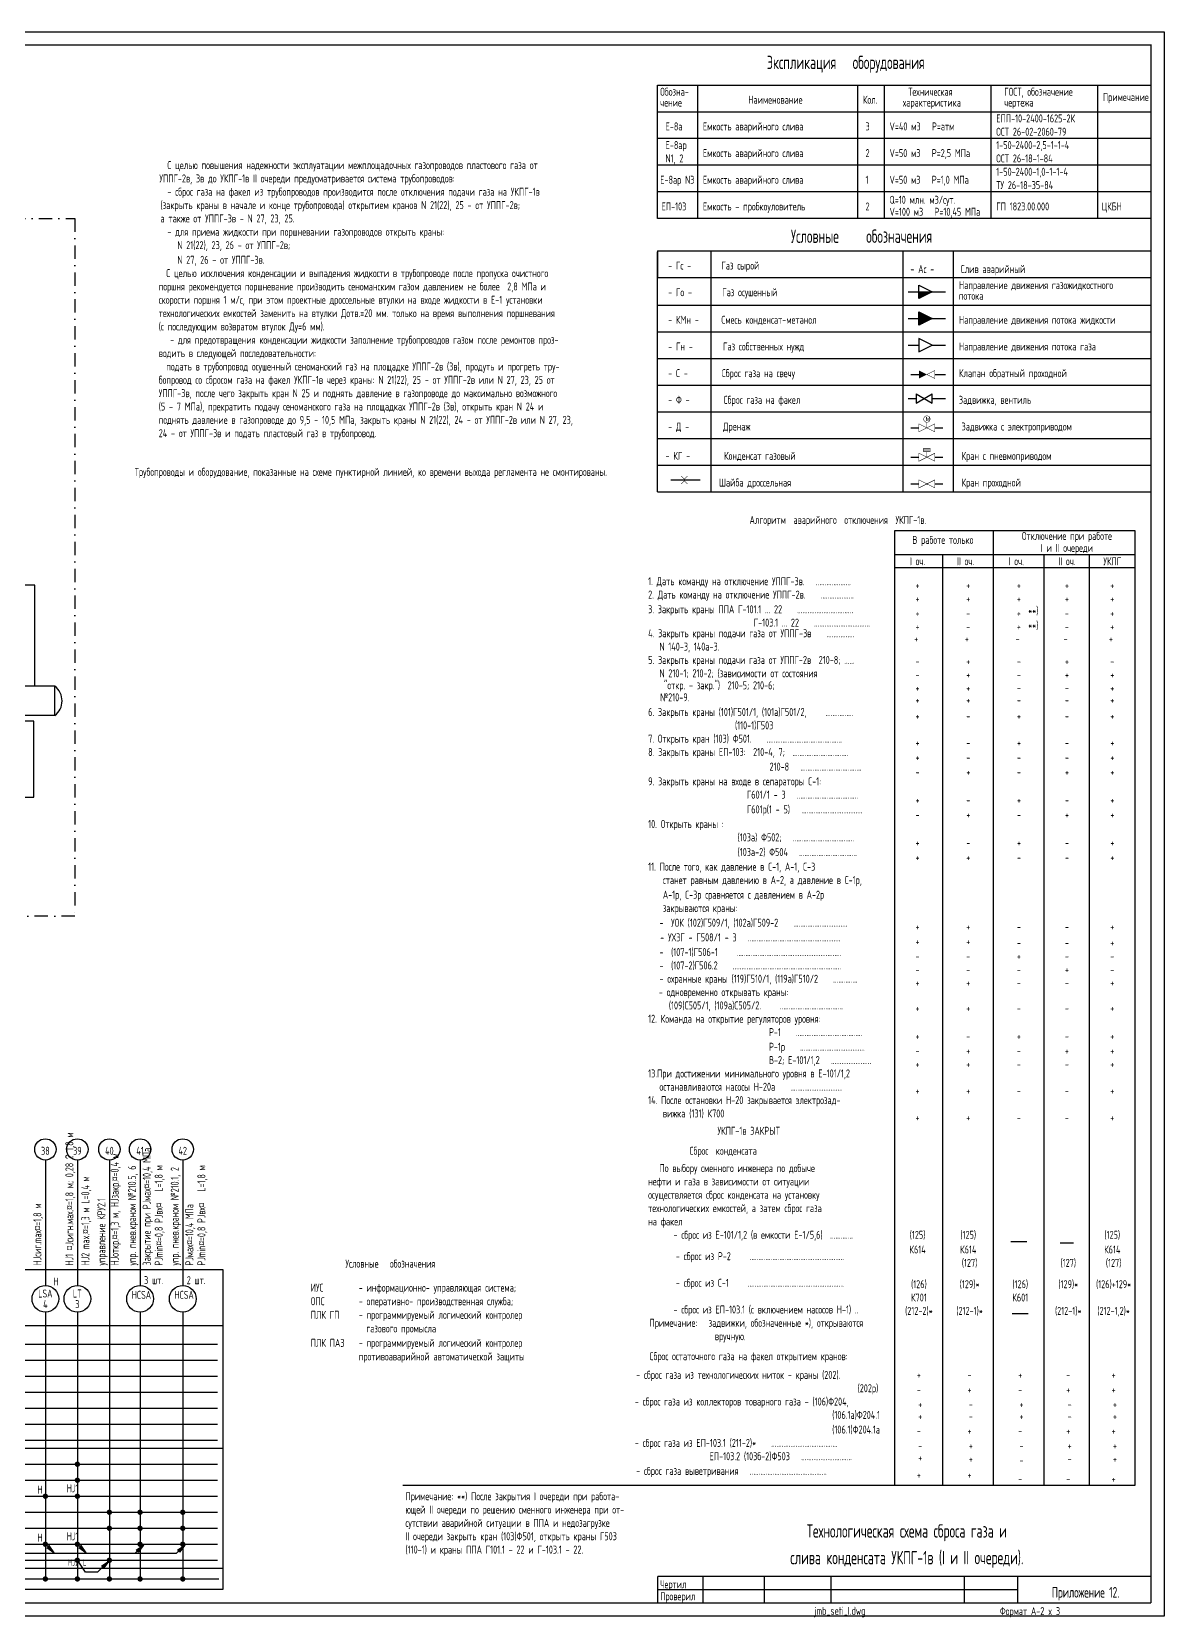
# Model space of a CAD drawing. Extents: x 0 to 1262, y 0 to 594.
# Drawn here: x 837 to 1262, y 0 to 594 of the extents above; entities that cross this region are included whole.
import ezdxf
from ezdxf.enums import TextEntityAlignment as Align

# ---------------------------------------------------------------- set-up
doc = ezdxf.new("R2010")
doc.units = 0
doc.header["$LTSCALE"] = 10
doc.header["$MEASUREMENT"] = 0
for name, pattern in [('DASHDOT', [1, 0.5, -0.25, 0, -0.25]), ('HIDDEN', [9.525, 6.35, -3.175]), ('HIDDEN2', [0.1875, 0.125, -0.0625])]:
    doc.linetypes.add(name, pattern=pattern)
doc.layers.get('0').update_dxf_attribs({"linetype": 'CONTINUOUS'})
doc.layers.add('KIP', color=5, linetype='CONTINUOUS')
doc.styles.add('ESKD', font='eskd_u.shx', dxfattribs={"width": 0.8, "height": 3})

# ---------------------------------------------------------------- blocks, each defined once
blk = doc.blocks.new('A111')
for p, q in [((0, 1.75), (6, -1.75)), ((0, -1.75), (6, 1.75)), ((0, 1.75), (0, -1.75)), ((6, -1.75), (6, 1.75))]:
    blk.add_line(p, q)
blk = doc.blocks.new('A139')
at = {"color": 7}
for p, q in [((5, 0), (0, 2.5)), ((0, 2.5), (0, -2.5)), ((0, -2.5), (5, 0))]:
    blk.add_line(p, q, dxfattribs=at)
blk = doc.blocks.new('*X11')
at = {"color": 0}
for p, q in [((20, 57.12), (20.25, 57.37)), ((20, 56.59), (20.6, 57.2)), ((20, 56.06), (20.96, 57.02)), ((20, 55.53), (21.31, 56.84)), ((20, 55), (21.67, 56.67)), ((20, 54.47), (22.02, 56.49)), ((20, 53.94), (22.37, 56.31)), ((20, 53.41), (22.73, 56.14)), ((20, 52.88), (23.08, 55.96)), ((20.3, 52.65), (23.43, 55.78)), ((21.36, 53.18), (23.79, 55.61)), ((22.42, 53.71), (24.14, 55.43)), ((23.48, 54.24), (24.49, 55.25)), ((24.54, 54.77), (24.85, 55.08))]:
    blk.add_line(p, q, dxfattribs=at)
blk = doc.blocks.new('A142')
at = {"color": 7}
for p, q in [((0, 2.5), (5, 0)), ((0, -2.5), (0, 2.5)), ((5, 0), (0, -2.5))]:
    blk.add_line(p, q, dxfattribs=at)
blk.add_blockref('*X11', (-20, -55), dxfattribs=at)
blk = doc.blocks.new('*X13')
at = {"color": 0}
for p, q in [((20, 52.88), (22.12, 55)), ((20, 53.41), (21.59, 55)), ((20, 53.94), (21.06, 55)), ((20, 54.47), (20.53, 55)), ((20.3, 52.65), (22.65, 55)), ((21.36, 53.18), (23.18, 55)), ((22.42, 53.71), (23.71, 55)), ((23.48, 54.24), (24.24, 55)), ((24.54, 54.77), (24.77, 55))]:
    blk.add_line(p, q, dxfattribs=at)
blk = doc.blocks.new('A143')
at = {"color": 7}
for p, q in [((0, 0), (0, 2.5)), ((0, 2.5), (5, 0)), ((5, 0), (0, -2.5)), ((0, -2.5), (0, 0)), ((0, 0), (5, 0))]:
    blk.add_line(p, q, dxfattribs=at)
blk.add_blockref('*X13', (-20, -55), dxfattribs=at)
blk = doc.blocks.new('b21_16')
at = {"const_width": 0.3}
blk.add_lwpolyline([(0, -2.5), (0, 2.5), (10, -2.5), (10, 2.5)], close=True, dxfattribs=at)
blk.add_lwpolyline([(5, 3.5, -1), (5, 7.5, -1), (5, 3.5, -1)], format="xyb", dxfattribs=at)
blk.add_lwpolyline([(5, 0), (5, 3.5)], dxfattribs=at)
blk.add_text('M', height=2.5).set_placement((4.21, 4.24))
blk = doc.blocks.new('b20_16')
at = {"const_width": 0.3}
blk.add_lwpolyline([(0, -2.5), (0, 2.5), (10, -2.5), (10, 2.5)], close=True, dxfattribs=at)
for points in [[(5, 0), (5, 3.5), (3, 3.5), (3, 5.5), (7, 5.5), (7, 3.5), (5, 3.5)], [(3, 4.5), (7, 4.5)]]:
    blk.add_lwpolyline(points, dxfattribs=at)
blk = doc.blocks.new('b1_16')
at = {"const_width": 0.3}
for points in [[(4.56, -0.22), (0, -2.5), (0, 2.5), (4.56, 0.22)], [(5.46, -0.23), (10, -2.5), (10, 2.5), (5.46, 0.23)]]:
    blk.add_lwpolyline(points, dxfattribs=at)
blk.add_lwpolyline([(5, -0.5, -0.974631), (5, 0.5, -1.026029), (5, -0.5, 1.665502)], format="xyb", dxfattribs=at)
blk = doc.blocks.new('b10_16')
at = {"const_width": 0.3}
blk.add_lwpolyline([(5.04, -0.02), (0, 2.5), (0, -2.5), (5.07, 0.04)], dxfattribs=at)
blk.add_lwpolyline([(5.04, -0.02, 0.1, 5, 0), (10, -0.02, 5, 5, 0)], format="xyseb")
blk = doc.blocks.new('v29')
at = {"const_width": 0.3}
for points in [[(-2, 2.5), (0, 0.5), (2, 2.5)], [(-2, -2.5), (0, -0.5), (2, -2.5)]]:
    blk.add_lwpolyline(points, dxfattribs=at)
blk = doc.blocks.new('*X34')
at = {"color": 0, "linetype": 'Continuous'}
for p, q in [((375.06, 26.99), (375.09, 27.02)), ((375.21, 26.96), (375.31, 27.06)), ((375.36, 26.93), (375.52, 27.1)), ((375.51, 26.91), (375.74, 27.14)), ((375.66, 26.88), (375.96, 27.18)), ((375.81, 26.85), (376.17, 27.22)), ((375.96, 26.82), (376.39, 27.26)), ((376.11, 26.8), (376.61, 27.3)), ((376.26, 26.77), (376.82, 27.34)), ((376.4, 26.74), (377.04, 27.38)), ((376.55, 26.71), (377.26, 27.42)), ((376.7, 26.69), (377.47, 27.46)), ((376.85, 26.66), (377.69, 27.5)), ((377, 26.63), (377.91, 27.54)), ((377.15, 26.6), (378.13, 27.58)), ((377.3, 26.58), (377.97, 27.25)), ((377.45, 26.55), (377.93, 27.03)), ((377.6, 26.52), (377.94, 26.86)), ((377.75, 26.49), (377.98, 26.73)), ((377.9, 26.47), (378.04, 26.61)), ((378.05, 26.44), (378.12, 26.51)), ((378.2, 26.41), (378.21, 26.43))]:
    blk.add_line(p, q, dxfattribs=at)
blk = doc.blocks.new('STR')
at = {"color": 7, "linetype": 'Continuous'}
for p, q in [((0, 0), (3.25, 0.6)), ((3.25, -0.6), (0, 0))]:
    blk.add_line(p, q, dxfattribs=at)
blk.add_arc((3.65, 0), 0.72, 123.55731, 236.44269, dxfattribs=at)
at = {"linetype": 'Continuous'}
blk.add_blockref('*X34', (-375, -27), dxfattribs=at)

msp = doc.modelspace()

# ---------------------------------------------------------------- linework, layer by layer
at = {"linetype": 'Continuous'}
for p, q in [((0, 594), (1261.5, 594)), ((1261.5, 594), (1261.5, 0)), ((1076.5, 426), (1087.5, 426)), ((1160.5, 49), (1160.5, 407)), ((1160.5, 407), (1250.5, 407)), ((1197.5, 49), (1197.5, 407)), ((1250.5, 407), (1250.5, 49)), ((1160.5, 398), (1250.5, 398)), ((1250.5, 393), (1160.5, 393)), ((1178.5, 49), (1178.5, 398)), ((1216.5, 49), (1216.5, 398)), ((1233.5, 49), (1233.5, 398)), ((838.07, 386.5), (813, 386.5)), ((838.07, 348.5), (838.07, 386.5)), ((837.71, 335.5), (690.21, 335.5)), ((837.71, 307), (837.71, 335.5)), ((690.21, 307), (837.71, 307)), ((1250.5, 49), (976, 49)), ((1261.5, 0), (0, 0))]:
    msp.add_line(p, q, dxfattribs=at)
for p, q in [((1071.5, 524), (1071.5, 574)), ((1071.5, 574), (1256.5, 574)), ((1086.5, 574), (1086.5, 524)), ((1146.5, 574), (1146.5, 524)), ((1156.5, 574), (1156.5, 524)), ((1196.5, 574), (1196.5, 524)), ((1236.5, 574), (1236.5, 524)), ((1071.5, 564), (1256.5, 564)), ((1256.5, 554), (1071.5, 554)), ((1256.5, 544), (1071.5, 544)), ((1256.5, 534), (1071.5, 534)), ((1256.5, 524), (1071.5, 524)), ((1071.5, 511.84), (1256.5, 511.84)), ((1071.5, 511.84), (1071.5, 501.84)), ((1071.5, 421.5), (1071.5, 511.5)), ((1091.5, 511.5), (1091.5, 421.5)), ((1163.5, 511.5), (1163.5, 421.5)), ((1182.5, 421.5), (1182.5, 511.5)), ((1071.5, 501.84), (1256.5, 501.84)), ((1165.5, 496.5), (1169.5, 496.5)), ((1174.5, 496.5), (1179.5, 496.5)), ((1071.5, 491.5), (1256.5, 491.5)), ((1071.5, 481.5), (1256.5, 481.5)), ((1165.5, 486.5), (1179.5, 486.5)), ((1165.5, 476.5), (1169.5, 476.5)), ((1174.5, 476.5), (1179.5, 476.5)), ((1071.5, 471.5), (1256.5, 471.5)), ((1166.5, 465.5), (1169.5, 465.5)), ((1175.5, 465.5), (1179.5, 465.5)), ((1071.5, 461.5), (1256.5, 461.5)), ((1165.5, 456.5), (1168.5, 456.5)), ((1174.5, 456.5), (1179.5, 456.5)), ((1071.5, 451.5), (1256.5, 451.5)), ((1071.5, 441.5), (1256.5, 441.5)), ((1166.5, 445.5), (1169.5, 445.5)), ((1175.5, 445.5), (1178.5, 445.5)), ((1166.5, 434.5), (1169.5, 434.5)), ((1175.5, 434.5), (1178.5, 434.5)), ((1071.5, 431.5), (1256.5, 431.5)), ((1166.5, 424.5), (1169.5, 424.5)), ((1175.5, 424.5), (1178.5, 424.5)), ((1071.5, 421.5), (1256.5, 421.5)), ((845.61, 348.65), (820.45, 348.65)), ((845.61, 337.65), (845.61, 348.65)), ((845.61, 337.65), (820.45, 337.65)), ((1204, 140.5), (1210, 140.5)), ((1222.5, 140), (1227.5, 140)), ((1204.5, 113.5), (1210.5, 113.5)), ((1071.5, 10), (1206.5, 10))]:
    msp.add_line(p, q)
at = {"linetype": 'DASHDOT'}
for p, q in [((627.5, 524), (853, 524)), ((853, 524), (853, 262.5)), ((853, 262.5), (649, 262.5))]:
    msp.add_line(p, q, dxfattribs=at)
at = {"linetype": 'Continuous', "const_width": 0.5}
msp.add_lwpolyline([(20, 5), (20, 589), (1256.5, 589), (1256.5, 5)], dxfattribs=at)
at = {"const_width": 0.5}
for points in [[(1071.5, 15), (1256.5, 15)], [(1071.5, 5), (1071.5, 15)], [(1088.5, 15), (1088.5, 5)], [(1111.5, 15), (1111.5, 5)], [(1136.5, 15), (1136.5, 5)], [(1186.5, 15), (1186.5, 5)], [(1206.5, 15), (1206.5, 5)], [(20, 5), (1256.5, 5)]]:
    msp.add_lwpolyline(points, dxfattribs=at)
msp.add_arc((841.28, 343.15), 7, 308.21321, 51.78679)
at = {"layer": 'KIP', "linetype": 'Continuous'}
for p, q in [((842, 171), (842, 124)), ((854, 171), (854, 124)), ((866, 171), (866, 14)), ((877.5, 171), (877.5, 124)), ((893.5, 171), (893.5, 124)), ((508.5, 130), (908.5, 130)), ((908.5, 130), (908.5, 10)), ((842, 114), (842, 14)), ((854, 114), (854, 14)), ((877.5, 114), (877.5, 14)), ((893.5, 114), (893.5, 14)), ((517, 109), (908.5, 109)), ((548.5, 102), (906.5, 102)), ((548.5, 96), (906.5, 96)), ((548.5, 90), (906.5, 90)), ((548.5, 84), (906.5, 84)), ((548.5, 78), (906.5, 78)), ((548.5, 72), (906.5, 72)), ((548.5, 66), (906.5, 66)), ((529.5, 63), (908.5, 63)), ((548.5, 57), (906.5, 57)), ((548.5, 51), (906.5, 51)), ((548.5, 45), (906.5, 45)), ((548.5, 39), (906.5, 39)), ((548.5, 33), (906.5, 33)), ((548.5, 27), (906.5, 27)), ((529.5, 18), (908.5, 18)), ((548.5, 21), (906.5, 21)), ((548.5, 14), (907, 14)), ((908.5, 10), (508.5, 10))]:
    msp.add_line(p, q, dxfattribs=at)
at = {"layer": 'KIP', "linetype": 'HIDDEN'}
for p, q in [((845.5, 23.5), (842, 27)), ((857.5, 23.5), (854, 27)), ((879, 27), (875.5, 23.5)), ((894.5, 27), (891, 23.5)), ((857, 16.5), (854, 21)), ((866, 21), (861.5, 16.5)), ((861.5, 16.5), (857, 16.5))]:
    msp.add_line(p, q, dxfattribs=at)
at = {"layer": 'KIP'}
msp.add_line((891, 23.5), (821, 23.5), dxfattribs=at)
at = {"layer": 'KIP', "const_width": 1}
for points in [[(853.5, 57, 1), (854.5, 57, 1)], [(853.5, 51, 1), (854.5, 51, 1)], [(841.5, 45, 1), (842.5, 45, 1)], [(853.5, 45, 1), (854.5, 45, 1)], [(865.5, 39, 1), (866.5, 39, 1)], [(877, 39, 1), (878, 39, 1)], [(893, 39, 1), (894, 39, 1)], [(865.5, 33, 1), (866.5, 33, 1)], [(877, 33, 1), (878, 33, 1)], [(893, 33, 1), (894, 33, 1)], [(841.5, 27, 1), (842.5, 27, 1)], [(853.5, 27, 1), (854.5, 27, 1)], [(877, 27, 1), (878, 27, 1)], [(893, 27, 1), (894, 27, 1)], [(853.5, 21, 1), (854.5, 21, 1)], [(865.5, 21, 1), (866.5, 21, 1)], [(841.5, 14, 1), (842.5, 14, 1)], [(853.5, 14, 1), (854.5, 14, 1)], [(865.5, 14, 1), (866.5, 14, 1)], [(877, 14, 1), (878, 14, 1)], [(893, 14, 1), (894, 14, 1)]]:
    msp.add_lwpolyline(points, format="xyb", close=True, dxfattribs=at)
at = {"layer": 'KIP', "linetype": 'Continuous'}
for centre, radius in [((842, 175), 4), ((854, 175), 4), ((866, 175), 4), ((877.5, 175), 4), ((893.5, 175), 4), ((842, 119), 5), ((854, 119), 5), ((877.5, 119), 5), ((893.5, 119), 5)]:
    msp.add_circle(centre, radius, dxfattribs=at)

# ---------------------------------------------------------------- block references
for name, p in [('A143', (1169.5, 496.5)), ('A142', (1169.5, 486.5)), ('A139', (1169.5, 476.5)), ('A111', (1168.5, 456.5))]:
    msp.add_blockref(name, p)
at = {"linetype": 'Continuous', "xscale": 0.6, "yscale": 0.6, "zscale": 0.6, "rotation": 180}
msp.add_blockref('b10_16', (1175.5, 465.5), dxfattribs=at)
at = {"linetype": 'Continuous', "xscale": 0.6, "yscale": 0.6, "zscale": 0.6}
for name, p in [('b21_16', (1169.5, 445.5)), ('b20_16', (1169.5, 434.5)), ('v29', (1081.54, 425.95)), ('b1_16', (1169.5, 424.5))]:
    msp.add_blockref(name, p, dxfattribs=at)
at = {"layer": 'KIP', "linetype": 'HIDDEN2'}
for p, rotation in [((845.2, 23.76), 134.4648047547665), ((857.2, 23.76), 134.4648047547665), ((878.74, 26.7), 224.4648047547666), ((894.24, 26.7), 224.4648047547666), ((865.74, 20.7), 224.4648047547666)]:
    msp.add_blockref('STR', p, dxfattribs=dict(at, rotation=rotation))

# ---------------------------------------------------------------- texts
at = {"style": 'ESKD', "width": 0.8}
for s, height, p in [('Экспликация   оборудования', 5, (1112.5, 580)), ('Обозна-', 3, (1072.5, 570)), ('Техническая', 3, (1165.5, 570)), ('ГОСТ, обозначение', 3, (1201.5, 570)), ('Примечание', 3, (1238.5, 568)), ('чение', 3, (1072.5, 565.94)), ('Наименование', 3, (1105.5, 567)), ('Кол.', 3, (1148.5, 567)), ('характеристика', 3, (1163.5, 565.94)), ('чертежа', 3, (1201.5, 565.94)), ('Условные     обозначения', 5, (1121.5, 514.84)), ('Направление движения газожидкостного', 3, (1184.5, 497.5)), ('потока', 3, (1184.5, 493.5)), ('Направление движения потока жидкости', 3, (1184.5, 484.5)), ('Направление движения потока газа', 3, (1184.5, 474.5)), ('Клапан обратный проходной', 3, (1184.5, 464.5)), ('Задвижка, вентиль', 3, (1184.5, 454.5)), ('Задвижка с электроприводом', 3, (1185.5, 444.5)), ('Кран с пневмоприводом', 3, (1185.5, 433.5)), ('Трубопроводы и оборудование, показанные на схеме пунктирной линией, ко времени выхода регламента не смонтированы.', 3, (875.5, 427.5)), ('Шайба дроссельная', 3, (1094.59, 423.5)), ('Кран проходной', 3, (1185.5, 423.5)), ('9. Закрыть краны на входе в сепараторы С-1:', 3, (1068, 311.5)), ('10. Открыть краны :', 3, (1068, 295.5))]:
    msp.add_text(s, height=height, dxfattribs=at).set_placement(p)
at = {"linetype": 'Continuous', "style": 'ESKD', "width": 0.8}
for s, p in [('Е-8а', (1074.5, 557)), ('Емкость аварийного слива', (1088.5, 557)), ('3', (1149.5, 557)), ('V=40 м3   Р=атм', (1158.5, 557)), ('ЕПП-10-2400-1625-2К', (1198.5, 560)), ('Е-8ар', (1074.5, 550)), ('1-50-2400-2,5-1-1-4', (1198.5, 550)), ('ОСТ 26-02-2060-79', (1198.5, 555)), ('N1, 2', (1074.5, 545)), ('Емкость аварийного слива', (1088.5, 547)), ('2', (1149.5, 547)), ('V=50 м3   Р=2,5 МПа', (1158.5, 547)), ('ОСТ 26-18-1-84', (1198.5, 545)), ('   С целью повышения надежности эксплуатации межплощадочных газопроводов пластового газа от ', (883.5, 542.5)), ('1-50-2400-1,0-1-1-4', (1198.5, 540)), ('   УППГ-2в, 3в до УКПГ-1в II очереди предусматривается система трубопроводов:', (880.5, 537.5)), ('   - сброс газа на факел из трубопроводов производится после отключения подачи газа на УКПГ-1в ', (883.5, 532.5)), ('Е-8ар N3', (1072.5, 537)), ('Емкость аварийного слива', (1088.5, 537)), ('1', (1149.5, 537)), ('V=50 м3   Р=1,0 МПа', (1158.5, 537)), ('ТУ 26-18-35-84', (1198.5, 535)), ('    (закрыть краны в начале и конце трубопровода) открытием кранов N 21(22), 25 - от УППГ-2в;', (879.5, 527.5)), ('ЕП-103', (1073, 527)), ('Емкость - пробкоуловитель', (1088.5, 527)), ('2', (1149.5, 527)), ('Q=10 млн. м3/сут.', (1158.5, 529.5)), ('ГП 1823.00.000', (1198.5, 527)), ('ЦКБН', (1238, 527)), ('    а также от УППГ-3в - N 27, 23, 25.', (879.5, 522.5)), ('V=100 м3   Р=10,45 МПа', (1158.5, 525)), ('   - для приема жидкости при поршневании газопроводов открыть краны:', (883.5, 517.5)), ('      N 21(22), 23, 26 - от УППГ-2в; ', (883, 512.5)), ('      N 27, 26 - от УППГ-3в.', (883, 507)), ('- Гс -        Газ сыpой', (1075.5, 504.84)), ('- Ас -       Слив аварийный', (1166.3, 503.53)), ('поршня рекомендуется поршневание производить сеноманским газом давлением не более  2,8 МПа и ', (884.5, 497)), ('  С целью исключения конденсации и выпадения жидкости в трубопроводе после пропуска очистного', (884.5, 502)), ('скорости поршня 1 м/с, при этом проектные дроссельные втулки на входе жидкости в Е-1 установки ', (884.5, 492)), ('- Го -        Газ осушенный', (1075.5, 494.84)), ('технологических емкостей заменить на втулки Дотв.=20 мм. только на время выполнения поршневания', (884.5, 487)), ('- КМн -      Смесь конденсат-метанол', (1075.5, 484.5)), ('(с последующим возвратом втулок Ду=6 мм).', (884.5, 482)), ('   - для предотвращения конденсации жидкости заполнение трубопроводов газом после ремонтов проз-', (884.5, 477)), ('- Гн -        Газ собственных нужд', (1075.5, 474.5)), ('водить в следующей последовательности:', (884.5, 472)), ('  подать в трубопровод осушенный сеноманский газ на площадке УППГ-2в (3в), продуть и прогреть тру-', (884.5, 467)), ('бопровод со сбросом газа на факел УКПГ-1в через краны: N 21(22), 25 - от УППГ-2в или N 27, 23, 25 от', (884.5, 462)), ('- С -         Сбpос газа на свечу', (1075.5, 464.5)), ('УППГ-3в, после чего закрыть кран N 25 и поднять давление в газопроводе до максимально возможного', (884.5, 457)), ('(5 - 7 МПа), прекратить подачу сеноманского газа на площадках УППГ-2в (3в), открыть кран N 24 и', (884.5, 452)), ('- Ф -         Сбpос газа на факел', (1075.5, 454.5)), ('поднять давление в газопроводе до 9,5 - 10,5 МПа, закрыть краны N 21(22), 24 - от УППГ-2в или N 27, 23, ', (884.5, 447)), ('- Д -         Дpенаж', (1075.5, 444.5)), ('24 - от УППГ-3в и подать пластовый газ в трубопровод.', (884.5, 442)), ('- КГ -         Конденсат газовый', (1074.5, 433.5)), ('**)', (1210.47, 375.5)), ('**)', (1210.47, 370)), ('Примечание: **) После закрытия I очереди при работа-', (977, 43.5)), ('сутствии аварийной ситуации в ППА и недозагрузке', (977, 33.5)), ('ющей II очереди по решению сменного инженера при от-', (977, 38.5)), ('II очереди закрыть кран (103)Ф501, открыть краны Г503', (977, 28.5)), ('(110-1) и краны ППА Г101.1 - 22 и Г-103.1 - 22.', (977, 23.5)), ('Чертил', (1072.5, 10.5)), ('Проверил', (1072.5, 6))]:
    msp.add_text(s, height=3, dxfattribs=at).set_placement(p)
at = {"linetype": 'DASHDOT', "style": 'ESKD', "width": 0.8}
for s, p in [('Алгоритм  аварийного  отключения  УКПГ-1в.', (1106, 409.5)), ('1. Дать команду на отключение УППГ-3в.   ....................', (1068, 386.5)), ('2. Дать команду на отключение УППГ-2в.    ...................', (1068, 381.5)), ('3. Закрыть краны ППА Г-101.1 ... 22    ................................', (1067.97, 376)), ('4. Закрыть краны подачи газа от УППГ-3в    ................', (1068, 367)), ('                            Г-103.1 ... 22    ................................', (1067.97, 371)), ('   N 140-3, 140а-3.', (1068, 362)), ('5. Закрыть краны подачи газа от УППГ-2в  210-8; ......', (1068, 357)), ('   N 210-1; 210-2; (зависимости от состояния', (1068, 352)), (' "откр. - закр.")  210-5; 210-6;', (1072.5, 347.5)), ('№210-9.', (1072.5, 343)), ('6. Закрыть краны (101)Г501/1, (101а)Г501/2,     ................', (1068, 337.5)), ('                       (110-1)Г503', (1068, 332.5)), ('7. Открыть кран (103) Ф501.    ...........................................', (1068, 327.5)), ('8. Закрыть краны ЕП-103:  210-4, 7;  ................................', (1068, 322.5)), ('210-8   ...................................', (1113.5, 317)), ('Г601/1 - 3   ...................................', (1105, 306.5)), ('Г601р(1 - 5)   ...................................', (1105, 301)), ('(103а) Ф502;   ...................................', (1101.5, 290.5)), ('(103а-2) Ф504   .................................', (1101.5, 285)), ('11. После того, как давление в С-1, А-1, С-3', (1068, 279.5)), ('станет равным давлению в А-2, а давление в С-1р,', (1073.5, 274.5)), ('А-1р, С-3р сравняется с давлением в А-2р', (1073.5, 269)), ('   -  УОК (102)Г509/1, (102а)Г509-2    ...............................', (1068, 258.5)), ('закрываются краны:', (1073.5, 264)), ('- УХЗГ - Г508/1 - 3   .....................................................', (1072.5, 253)), ('   -  (107-1)Г506-1     ............................................................', (1068, 247.5)), ('   -  (107-2)Г506.2    ..............................................................', (1068, 242.5)), ('   - охранные краны (119)Г510/1, (119а)Г510/2    ..............', (1068, 237.5)), ('- одновременно открывать краны:', (1072, 232.5)), ('   (109)С505/1, (109а)С505/2.     ....................................', (1071.5, 227.5)), ('12. Команда на открытие регуляторов уровня:', (1068, 222.5)), ('              Р-1    ......................................', (1093.5, 217.5)), ('              Р-1р    .....................................', (1093.5, 212)), ('              В-2; Е-101/1,2   .......................', (1093.5, 207)), ('13.При достижении минимального уровня в Е-101/1,2', (1068, 202)), ('   останавливаются насосы Н-20а    ..............................', (1068, 197)), ('14. После остановки Н-20 закрывается электрозад-', (1068, 192)), ('вижка (131) К700', (1073.5, 187)), ('УКПГ-1в ЗАКРЫТ', (1094, 180.5)), ('Сброс  конденсата', (1083.5, 173)), ('   По выбору сменного инженера по добыче', (1068, 166.5)), ('нефти и газа в зависимости от ситуации', (1068, 161.5)), ('осуществляется сброс конденсата на установку', (1068, 156.5)), ('технологических емкостей, а затем сброс газа', (1068, 151.5)), ('на факел', (1068, 146.5)), ('- сброс из Е-101/1,2 (в емкости Е-1/5,6)  .............', (1077.5, 141.5)), ('       - сброс из Р-2     ......................................................', (1068.5, 133.5)), ('       - сброс из С-1     .......................................................', (1068.5, 123.5)), ('- сброс из ЕП-103.1 (с включением насосов Н-1) ..', (1077.5, 113.5)), ('Примечание:   задвижки, обозначенные *), открываются', (1068.5, 108.5)), ('вручную.', (1093, 103.5)), ('Сброс остаточного газа на факел открытием кранов:', (1068.5, 96)), ('- сброс газа из технологических ниток - краны (202).', (1063.5, 89)), ('(202р)', (1146.5, 84)), ('- сброс газа из коллекторов товарного газа - (106)Ф204,', (1063, 79)), ('(106.1а)Ф204.1', (1137, 74)), ('(106.1)Ф204.1а', (1137, 68.5)), ('- сброс газа из ЕП-103.1 (211-2)*    ......................................', (1063, 63.5)), ('ЕП-103.2 (103б-2)Ф503   .............................', (1091, 58.5)), ('- сброс газа выветривания   ............................................', (1063.5, 53))]:
    msp.add_text(s, height=3, dxfattribs=at).set_placement(p)
at = {"linetype": 'Continuous', "style": 'ESKD', "width": 0.8}
for s, height, p in [('В работе только', 3, (1178.5, 402)), ('Отключение при работе', 3, (1225, 403.5)), ('I и II очереди', 3, (1225, 399)), ('I оч.', 3, (1169, 394)), ('II оч.', 3, (1187, 394)), ('I оч.', 3, (1206, 394)), ('II оч.', 3, (1225, 394)), ('УКПГ', 3, (1242, 394)), ('+', 3, (1169, 385)), ('+', 3, (1188, 385)), ('+', 3, (1207, 385)), ('+', 3, (1225, 385)), ('+', 3, (1242, 385)), ('+', 3, (1169, 380)), ('+', 3, (1188, 380)), ('+', 3, (1207, 380)), ('+', 3, (1225, 380)), ('+', 3, (1242, 380)), ('+', 3, (1168.97, 374.5)), ('-', 3, (1187.97, 374.5)), ('+', 3, (1206.97, 374.5)), ('-', 3, (1224.97, 374.5)), ('+', 3, (1241.97, 374.5)), ('+', 3, (1168.97, 369.5)), ('-', 3, (1187.97, 369.5)), ('+', 3, (1206.97, 369.5)), ('-', 3, (1224.97, 369.5)), ('+', 3, (1241.97, 369.5)), ('+', 3, (1168.5, 365)), ('+', 3, (1187.5, 365)), ('-', 3, (1206.5, 365)), ('-', 3, (1224.5, 365)), ('+', 3, (1241.5, 365)), ('-', 3, (1169, 356.5)), ('+', 3, (1188, 356.5)), ('-', 3, (1207, 356.5)), ('+', 3, (1225, 356.5)), ('-', 3, (1242, 356.5)), ('-', 3, (1169, 351.5)), ('+', 3, (1188, 351.5)), ('-', 3, (1207, 351.5)), ('+', 3, (1225, 351.5)), ('+', 3, (1242, 351.5)), ('+', 3, (1169, 346.5)), ('+', 3, (1188, 346.5)), ('-', 3, (1207, 346.5)), ('-', 3, (1225, 346.5)), ('+', 3, (1242, 346.5)), ('+', 3, (1169, 342)), ('+', 3, (1188, 342)), ('-', 3, (1207, 342)), ('-', 3, (1225, 342)), ('+', 3, (1242, 342)), ('+', 3, (1169, 336)), ('-', 3, (1188, 336)), ('+', 3, (1207, 336)), ('-', 3, (1225, 336)), ('+', 3, (1242, 336)), ('+', 3, (1169, 326)), ('-', 3, (1188, 326)), ('+', 3, (1207, 326)), ('-', 3, (1225, 326)), ('+', 3, (1242, 326)), ('+', 3, (1169, 320.5)), ('-', 3, (1188, 320.5)), ('-', 3, (1207, 320.5)), ('-', 3, (1225, 320.5)), ('+', 3, (1242, 320.5)), ('-', 3, (1169, 315)), ('+', 3, (1188, 315)), ('-', 3, (1207, 315)), ('+', 3, (1225, 315)), ('+', 3, (1242, 315)), ('+', 3, (1169, 304.5)), ('-', 3, (1188, 304.5)), ('+', 3, (1207, 304.5)), ('-', 3, (1225, 304.5)), ('+', 3, (1242, 304.5)), ('-', 3, (1169, 299)), ('+', 3, (1188, 299)), ('-', 3, (1207, 299)), ('+', 3, (1225, 299)), ('+', 3, (1242, 299)), ('+', 3, (1169, 288.5)), ('-', 3, (1188, 288.5)), ('+', 3, (1207, 288.5)), ('-', 3, (1225, 288.5)), ('+', 3, (1242, 288.5)), ('+', 3, (1169, 283)), ('+', 3, (1188, 283)), ('-', 3, (1207, 283)), ('-', 3, (1225, 283)), ('+', 3, (1242, 283)), ('+', 3, (1169, 257)), ('+', 3, (1188, 257)), ('-', 3, (1207, 257)), ('-', 3, (1225, 257)), ('+', 3, (1242, 257)), ('+', 3, (1169, 251.5)), ('+', 3, (1188, 251.5)), ('-', 3, (1207, 251)), ('-', 3, (1225, 251)), ('+', 3, (1242, 251)), ('-', 3, (1169, 246)), ('-', 3, (1188, 246)), ('+', 3, (1207, 246)), ('-', 3, (1225, 246)), ('-', 3, (1242, 246)), ('-', 3, (1169, 241)), ('+', 3, (1169, 236)), ('-', 3, (1188, 241)), ('+', 3, (1188, 236)), ('-', 3, (1207, 241)), ('+', 3, (1225, 241)), ('-', 3, (1242, 241)), ('+', 3, (1242, 236)), ('-', 3, (1207, 236)), ('-', 3, (1225, 236)), ('+', 3, (1169, 226.5)), ('+', 3, (1188, 226.5)), ('-', 3, (1207, 226.5)), ('-', 3, (1225, 226.5)), ('+', 3, (1242, 226.5)), ('+', 3, (1169, 216)), ('-', 3, (1188, 216)), ('+', 3, (1207, 216)), ('-', 3, (1225, 216)), ('+', 3, (1242, 216)), ('-', 3, (1169, 210.5)), ('+', 3, (1188, 210.5)), ('-', 3, (1207, 210.5)), ('+', 3, (1225, 210.5)), ('+', 3, (1242, 210.5)), ('+', 3, (1169, 205.5)), ('+', 3, (1188, 205.5)), ('-', 3, (1207, 205.5)), ('-', 3, (1225, 205.5)), ('+', 3, (1242, 205.5)), ('+', 3, (1169, 195.5)), ('+', 3, (1188, 195.5)), ('-', 3, (1207, 195.5)), ('-', 3, (1225, 195.5)), ('+', 3, (1242, 195.5)), ('+', 3, (1169, 185.5)), ('+', 3, (1188, 185.5)), ('-', 3, (1207, 185.5)), ('-', 3, (1225, 185.5)), ('+', 3, (1242, 185.5)), ('(125)', 3, (1169, 141.5)), ('(125)', 3, (1188, 141.5)), ('(125)', 3, (1242, 141.5)), ('К614', 3, (1169, 136)), ('К614', 3, (1188, 136)), ('К614', 3, (1242, 136)), ('(127)', 3, (1188.5, 131)), ('(127)', 3, (1225.5, 131)), ('(127)', 3, (1242.5, 131)), ('(126)', 3, (1169.5, 123)), ('(129)*', 3, (1188.5, 123)), ('(126)', 3, (1207.5, 123)), ('(129)*', 3, (1225.5, 123)), ('(126)+129*', 3, (1242.5, 123)), ('К701', 3, (1169.5, 118)), ('К601', 3, (1207.5, 118)), ('(212-2)*', 3, (1169.5, 113)), ('(212-1)*', 3, (1188.5, 113)), ('(212-1)*', 3, (1225.5, 113)), ('(212-1,2)*', 3, (1242.5, 113)), ('+', 3, (1169.5, 89)), ('-', 3, (1188.5, 89)), ('+', 3, (1207.5, 89)), ('-', 3, (1225.5, 89)), ('+', 3, (1242.5, 89)), ('-', 3, (1169.5, 83.5)), ('+', 3, (1188.5, 83.5)), ('-', 3, (1207.5, 83.5)), ('+', 3, (1225.5, 83.5)), ('+', 3, (1242.5, 83.5)), ('+', 3, (1170, 78)), ('-', 3, (1189, 78)), ('+', 3, (1208, 78)), ('-', 3, (1226, 78)), ('+', 3, (1243, 78)), ('+', 3, (1170, 73.5)), ('-', 3, (1189, 73.5)), ('+', 3, (1208, 73.5)), ('-', 3, (1226, 73.5)), ('+', 3, (1243, 73.5)), ('-', 3, (1169.5, 68)), ('+', 3, (1188.5, 68)), ('-', 3, (1207.5, 68)), ('+', 3, (1225.5, 68)), ('+', 3, (1242.5, 68)), ('-', 3, (1170, 62.5)), ('+', 3, (1170, 58)), ('+', 3, (1189, 62.5)), ('-', 3, (1208, 62.5)), ('+', 3, (1226, 62.5)), ('+', 3, (1243, 62.5)), ('+', 3, (1189, 57.5)), ('-', 3, (1208, 57)), ('-', 3, (1226, 57.5)), ('+', 3, (1243, 57.5)), ('+', 3, (1169.5, 51.5)), ('+', 3, (1188.5, 51.5)), ('-', 3, (1207.5, 50)), ('-', 3, (1225.5, 50)), ('+', 3, (1242.5, 50)), ('Технологическая схема сброса газа и', 5, (1165, 29.5)), ('слива конденсата УКПГ-1в (I и II очереди).', 5, (1165, 19.5)), ('Приложение 12.', 4, (1232, 7))]:
    msp.add_text(s, height=height, dxfattribs=at).set_placement(p, align=Align.CENTER)
at = {"style": 'ESKD', "width": 0.8}
for s, p in [('jmb_seti_I.dwg', (1139.95, 0.55)), ('Формат А-2 x 3', (1211.14, 0.44))]:
    msp.add_text(s, height=3, dxfattribs=at).set_placement(p, align=Align.CENTER)
at = {"layer": 'KIP', "linetype": 'Continuous', "style": 'ESKD', "width": 0.8}
for s, p in [('38', (842, 173)), ('39', (854, 173)), ('40', (866, 173)), ('41', (877.5, 173)), ('42', (893.5, 173)), ('LSA', (842, 119.5)), ('LT', (854, 119.5)), ('HCSA', (878, 119)), ('HCSA', (894, 119)), ('4', (842, 115.5)), ('3', (854, 115.5))]:
    msp.add_text(s, height=3, dxfattribs=at).set_placement(p, align=Align.CENTER)
at = {"layer": 'KIP', "linetype": 'Continuous', "style": 'ESKD', "width": 0.75}
for s, p in [('HЈ1 ¤Јсигн.мах.¤=1,8 м; 0,28 \x7f 1,8 м', (852.5, 131.5)), ('Закрытие при РЈмах¤=10,4 МПа', (881.5, 131.5)), ('НЈоткр.¤=1,3 м, НЈзакр.¤=0,4 м', (869.5, 131.5)), ('упр. пнев.краном №210.5, 6', (876, 131.5)), ('PЈmin¤=0,8 РЈвх¤   L=1,8 м', (886, 131.5)), ('упр. пнев.краном №210.1, 2', (892, 131.5)), ('PЈmin¤=0,8 РЈвх¤   L=1,8 м', (902, 131.5)), ('НЈ2 max.¤=1,3 м L=0,4 м', (858.5, 131.5)), ('НЈсиг.mах¤=1,8 м', (840.5, 131.5)), ('управление КРУ2.1', (864.5, 131.5)), ('РЈмах¤=10,4 МПа', (897.5, 131.5))]:
    msp.add_text(s, height=3, rotation=90, dxfattribs=at).set_placement(p)
at = {"layer": 'KIP', "linetype": 'Continuous', "style": 'ESKD', "width": 0.8}
for s, p in [('Условные   обозначения', (954.5, 130.7)), ('ОПС', (941.5, 116.6)), ('ИУС', (941.5, 121.7)), ('- информационно- управляющая система;', (959.5, 121.7)), ('- оперативно- производственная служба;', (959.5, 116.6)), ('ПЛК ГП', (941.5, 111.5)), ('- программируемый логический контролер', (959.5, 111.5)), ('  газового промысла', (959.5, 106.4)), ('ПЛК ПАЗ', (941.5, 101)), ('- программируемый логический контролер', (959.5, 101)), ('противоаварийной автоматической защиты', (959.5, 95.9))]:
    msp.add_text(s, height=3, dxfattribs=at).set_placement(p)
at = {"layer": 'KIP', "style": 'ESKD', "width": 0.8}
msp.add_text('H', height=3, dxfattribs=at).set_placement((845, 124))
at = {"layer": 'KIP', "linetype": 'HIDDEN', "style": 'ESKD', "width": 0.8}
for s, p in [('3 шт.', (879, 124.5)), ('2 шт.', (895, 124.5))]:
    msp.add_text(s, height=3, dxfattribs=at).set_placement(p)
at = {"layer": 'KIP', "linetype": 'HIDDEN2', "style": 'ESKD', "width": 0.8}
for s, height, p in [('H', 3, (839, 46)), ('HЈ1', 3, (850, 46.5)), ('H', 3, (839, 28)), ('HЈ1', 3, (850, 28.5)), ('HЈ2', 2.4, (850.5, 19)), ('L', 2.4, (856, 19))]:
    msp.add_text(s, height=height, dxfattribs=at).set_placement(p)

doc.saveas('drawing.dxf')
